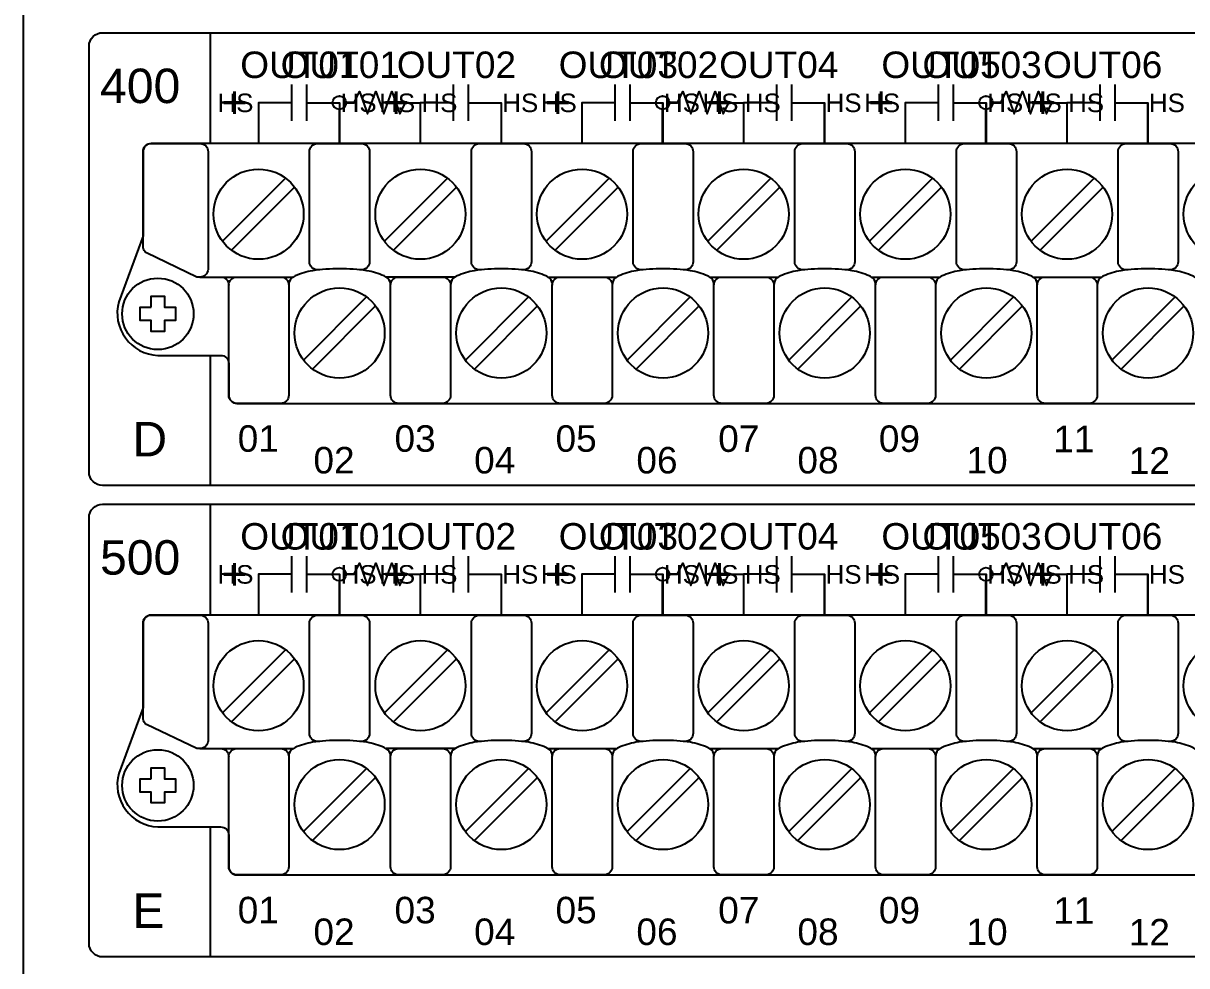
# Model space of a CAD drawing. Extents: x 1 to 47, y 1 to 34.6.
# Drawn here: x 27 to 31.318, y 7.324 to 10.821 of the extents above; entities that cross this region are included whole.
import ezdxf

# ---------------------------------------------------------------- set-up
doc = ezdxf.new("R2010")
doc.units = 0
doc.header["$MEASUREMENT"] = 0
for name, color, linetype in [('10_0______DWG_', 7, 'CONTINUOUS'), ('9_1__2___8__OPTOISOLATED_I', 7, 'CONTINUOUS'), ('9_2__7___8__OPTOISOLATED_I', 7, 'CONTINUOUS'), ('9_3__C___18__COMMON____6__', 7, 'CONTINUOUS'), ('9_4__D___18__COMMON____6__', 7, 'CONTINUOUS'), ('9_5__E___8__OPTOISOLATED_I', 7, 'CONTINUOUS'), ('9_6__4___18__COMMON____6__', 7, 'CONTINUOUS'), ('9_7__8___8__OPTOISOLATED_I', 7, 'CONTINUOUS')]:
    doc.layers.add(name, color=color, linetype=linetype)
doc.styles.add('ARIAL', font='arial.ttf')

msp = doc.modelspace()

# ---------------------------------------------------------------- linework, layer by layer
at = {"layer": '10_0______DWG_'}
for points in [[(44.25, 5.1847), (44.25, 14.8147, 0.414214), (44.16, 14.9047), (27.09, 14.9047, 0.414214), (27, 14.8147), (27, 5.1847, 0.381966), (27.08, 5.0953), (44.17, 5.0953, 0.381966)], [(27.2942, 10.7863), (43.9545, 10.7863, -0.468367), (44.0044, 10.7263), (44.0044, 9.1563, -0.414132), (43.9545, 9.1063), (27.2942, 9.1063, -0.414214), (27.2442, 9.1563), (27.2442, 10.7363, -0.414287)], [(27.7625, 9.5588), (27.7625, 9.4408, 0.414213), (27.7925, 9.4108), (32.7743, 9.4108, 0.414214), (32.8043, 9.4408), (32.8043, 9.7538), (32.8952, 9.9986, 0.480048), (32.7502, 10.1968), (32.516, 10.1968, -0.414214), (32.486, 10.2268), (32.486, 10.3449, 0.414212), (32.456, 10.3749), (32.456, 10.375), (27.4749, 10.375, 0.414215), (27.4449, 10.345), (27.445, 10.0321), (27.3541, 9.7874, 0.47859), (27.4991, 9.5888), (27.7325, 9.5888, -0.414214)], [(27.4715, 10.3748), (27.6559, 10.375, -0.414214), (27.6859, 10.345), (27.6859, 9.9079, -0.390527), (27.6559, 9.8796), (27.6436, 9.8796), (27.4577, 9.9693, -0.241986), (27.4449, 9.9892), (27.4449, 10.345, -0.422157)], [(27.7925, 9.8796), (27.9553, 9.8796, -0.414214), (27.9853, 9.8496), (27.9853, 9.4408, -0.414214), (27.9553, 9.4108), (27.7925, 9.4108, -0.414214), (27.7625, 9.4408), (27.7625, 9.8496, -0.414214)], [(28.3932, 9.8796), (28.5561, 9.8796, -0.414214), (28.5861, 9.8496), (28.5861, 9.4408, -0.414214), (28.5561, 9.4108), (28.3932, 9.4108, -0.414214), (28.3632, 9.4408), (28.3632, 9.8496, -0.414214)], [(28.9932, 9.8796), (29.1561, 9.8796, -0.414214), (29.1861, 9.8496), (29.1861, 9.4408, -0.414214), (29.1561, 9.4108), (28.9932, 9.4108, -0.414214), (28.9632, 9.4408), (28.9632, 9.8496, -0.414214)], [(29.5932, 9.8796), (29.7561, 9.8796, -0.414214), (29.7861, 9.8496), (29.7861, 9.4408, -0.414214), (29.7561, 9.4108), (29.5932, 9.4108, -0.414214), (29.5632, 9.4408), (29.5632, 9.8496, -0.414214)], [(30.1932, 9.8796), (30.3561, 9.8796, -0.414214), (30.3861, 9.8496), (30.3861, 9.4408, -0.414214), (30.3561, 9.4108), (30.1932, 9.4108, -0.414214), (30.1632, 9.4408), (30.1632, 9.8496, -0.414214)], [(30.7932, 9.8796), (30.9561, 9.8796, -0.414214), (30.9861, 9.8496), (30.9861, 9.4408, -0.414214), (30.9561, 9.4108), (30.7932, 9.4108, -0.414214), (30.7632, 9.4408), (30.7632, 9.8496, -0.414214)], [(27.2942, 9.0363), (43.9545, 9.0363, -0.468367), (44.0044, 8.9763), (44.0044, 7.4063, -0.414132), (43.9545, 7.3563), (27.2942, 7.3563, -0.414214), (27.2442, 7.4063), (27.2442, 8.9863, -0.414287)], [(27.7625, 7.8088), (27.7625, 7.6908, 0.414213), (27.7925, 7.6608), (32.7743, 7.6608, 0.414214), (32.8043, 7.6908), (32.8043, 8.0038), (32.8952, 8.2486, 0.480048), (32.7502, 8.4468), (32.516, 8.4468, -0.414214), (32.486, 8.4768), (32.486, 8.5949, 0.414212), (32.456, 8.6249), (32.456, 8.625), (27.4749, 8.625, 0.414215), (27.4449, 8.595), (27.445, 8.2821), (27.3541, 8.0374, 0.47859), (27.4991, 7.8388), (27.7325, 7.8388, -0.414214)], [(27.4715, 8.6248), (27.6559, 8.625, -0.414214), (27.6859, 8.595), (27.6859, 8.1579, -0.390527), (27.6559, 8.1296), (27.6436, 8.1296), (27.4577, 8.2193, -0.241986), (27.4449, 8.2392), (27.4449, 8.595, -0.422157)], [(27.7925, 8.1296), (27.9553, 8.1296, -0.414214), (27.9853, 8.0996), (27.9853, 7.6908, -0.414214), (27.9553, 7.6608), (27.7925, 7.6608, -0.414214), (27.7625, 7.6908), (27.7625, 8.0996, -0.414214)], [(28.3932, 8.1296), (28.5561, 8.1296, -0.414214), (28.5861, 8.0996), (28.5861, 7.6908, -0.414214), (28.5561, 7.6608), (28.3932, 7.6608, -0.414214), (28.3632, 7.6908), (28.3632, 8.0996, -0.414214)], [(28.9932, 8.1296), (29.1561, 8.1296, -0.414214), (29.1861, 8.0996), (29.1861, 7.6908, -0.414214), (29.1561, 7.6608), (28.9932, 7.6608, -0.414214), (28.9632, 7.6908), (28.9632, 8.0996, -0.414214)], [(29.5932, 8.1296), (29.7561, 8.1296, -0.414214), (29.7861, 8.0996), (29.7861, 7.6908, -0.414214), (29.7561, 7.6608), (29.5932, 7.6608, -0.414214), (29.5632, 7.6908), (29.5632, 8.0996, -0.414214)], [(30.1932, 8.1296), (30.3561, 8.1296, -0.414214), (30.3861, 8.0996), (30.3861, 7.6908, -0.414214), (30.3561, 7.6608), (30.1932, 7.6608, -0.414214), (30.1632, 7.6908), (30.1632, 8.0996, -0.414214)], [(30.7932, 8.1296), (30.9561, 8.1296, -0.414214), (30.9861, 8.0996), (30.9861, 7.6908, -0.414214), (30.9561, 7.6608), (30.7932, 7.6608, -0.414214), (30.7632, 7.6908), (30.7632, 8.0996, -0.414214)]]:
    msp.add_lwpolyline(points, format="xyb", close=True, dxfattribs=at)
for points in [[(27.6942, 10.7863), (27.6942, 10.3753)], [(27.9736, 10.2466), (27.7394, 10.0124)], [(28.5743, 10.2466), (28.3402, 10.0124)], [(29.1743, 10.2466), (28.9402, 10.0124)], [(29.7744, 10.2466), (29.5402, 10.0124)], [(30.3744, 10.2466), (30.1402, 10.0124)], [(30.9744, 10.2466), (30.7402, 10.0124)], [(28.007, 10.2132), (27.7728, 9.979)], [(28.6078, 10.2132), (28.3736, 9.979)], [(29.2078, 10.2132), (28.9736, 9.979)], [(29.8078, 10.2132), (29.5736, 9.979)], [(30.4078, 10.2132), (30.1736, 9.979)], [(31.0078, 10.2132), (30.7736, 9.979)], [(27.7325, 9.8796), (28.0018, 9.8796)], [(28.6026, 9.8796), (28.3467, 9.8796)], [(28.9475, 9.8796), (29.2026, 9.8796)], [(29.5475, 9.8796), (29.8026, 9.8796)], [(30.1475, 9.8796), (30.4026, 9.8796)], [(30.7475, 9.8796), (31.0026, 9.8796)], [(28.2742, 9.8056), (28.0401, 9.5714)], [(28.875, 9.8056), (28.6408, 9.5714)], [(29.475, 9.8056), (29.2408, 9.5714)], [(30.075, 9.8056), (29.8408, 9.5714)], [(30.675, 9.8056), (30.4408, 9.5714)], [(31.275, 9.8056), (31.0408, 9.5714)], [(28.3076, 9.7722), (28.0735, 9.538)], [(28.9084, 9.7722), (28.6742, 9.538)], [(29.5084, 9.7722), (29.2743, 9.538)], [(30.1084, 9.7722), (29.8743, 9.538)], [(30.7084, 9.7722), (30.4743, 9.538)], [(31.3084, 9.7722), (31.0743, 9.538)], [(27.6942, 9.5892), (27.6942, 9.1063)], [(27.6942, 9.0363), (27.6942, 8.6253)], [(27.9736, 8.4966), (27.7394, 8.2624)], [(28.5743, 8.4966), (28.3402, 8.2624)], [(29.1743, 8.4966), (28.9402, 8.2624)], [(29.7744, 8.4966), (29.5402, 8.2624)], [(30.3744, 8.4966), (30.1402, 8.2624)], [(30.9744, 8.4966), (30.7402, 8.2624)], [(28.007, 8.4632), (27.7728, 8.229)], [(28.6078, 8.4632), (28.3736, 8.229)], [(29.2078, 8.4632), (28.9736, 8.229)], [(29.8078, 8.4632), (29.5736, 8.229)], [(30.4078, 8.4632), (30.1736, 8.229)], [(31.0078, 8.4632), (30.7736, 8.229)], [(27.7325, 8.1296), (28.0018, 8.1296)], [(28.6026, 8.1296), (28.3467, 8.1296)], [(28.9475, 8.1296), (29.2026, 8.1296)], [(29.5475, 8.1296), (29.8026, 8.1296)], [(30.1475, 8.1296), (30.4026, 8.1296)], [(30.7475, 8.1296), (31.0026, 8.1296)], [(28.2742, 8.0556), (28.0401, 7.8214)], [(28.875, 8.0556), (28.6408, 7.8214)], [(29.475, 8.0556), (29.2408, 7.8214)], [(30.075, 8.0556), (29.8408, 7.8214)], [(30.675, 8.0556), (30.4408, 7.8214)], [(31.275, 8.0556), (31.0408, 7.8214)], [(28.3076, 8.0222), (28.0735, 7.788)], [(28.9084, 8.0222), (28.6742, 7.788)], [(29.5084, 8.0222), (29.2743, 7.788)], [(30.1084, 8.0222), (29.8743, 7.788)], [(30.7084, 8.0222), (30.4743, 7.788)], [(31.3084, 8.0222), (31.0743, 7.788)], [(27.6942, 7.8392), (27.6942, 7.3563)]]:
    msp.add_lwpolyline(points, dxfattribs=at)
for points in [[(28.1002, 9.9062), (28.0923, 9.9062, -0.414214), (28.0623, 9.9362), (28.0623, 10.345, -0.414214), (28.0923, 10.375), (28.2552, 10.375, -0.414214), (28.2852, 10.345), (28.2852, 9.9362, -0.414214), (28.2552, 9.9062), (28.2483, 9.9062)], [(28.701, 9.9062), (28.6931, 9.9062, -0.414214), (28.6631, 9.9362), (28.6631, 10.345, -0.414214), (28.6931, 10.375), (28.8559, 10.375, -0.414214), (28.8859, 10.345), (28.8859, 9.9362, -0.414214), (28.8559, 9.9062), (28.8491, 9.9062)], [(29.301, 9.9062), (29.2931, 9.9062, -0.414214), (29.2631, 9.9362), (29.2631, 10.345, -0.414214), (29.2931, 10.375), (29.4559, 10.375, -0.414214), (29.4859, 10.345), (29.4859, 9.9362, -0.414214), (29.4559, 9.9062), (29.4491, 9.9062)], [(29.901, 9.9062), (29.8931, 9.9062, -0.414214), (29.8631, 9.9362), (29.8631, 10.345, -0.414214), (29.8931, 10.375), (30.0559, 10.375, -0.414214), (30.0859, 10.345), (30.0859, 9.9362, -0.414214), (30.0559, 9.9062), (30.0491, 9.9062)], [(30.501, 9.9062), (30.4931, 9.9062, -0.414214), (30.4631, 9.9362), (30.4631, 10.345, -0.414214), (30.4931, 10.375), (30.6559, 10.375, -0.414214), (30.6859, 10.345), (30.6859, 9.9362, -0.414214), (30.6559, 9.9062), (30.6491, 9.9062)], [(31.101, 9.9062), (31.0931, 9.9062, -0.414214), (31.0631, 9.9362), (31.0631, 10.345, -0.414214), (31.0931, 10.375), (31.2559, 10.375, -0.414214), (31.2859, 10.345), (31.2859, 9.9362, -0.414214), (31.2559, 9.9062), (31.2491, 9.9062)], [(28.3632, 9.8496, 0.191033), (28.3547, 9.8735, 0.081668), (28.3391, 9.8836, 0.0591), (28.2754, 9.903, 0.034646), (28.1739, 9.91, 0.03436), (28.0732, 9.903, 0.0591), (28.0094, 9.8836, 0.081668), (27.9938, 9.8735, 0.191033), (27.9853, 9.8496)], [(28.964, 9.8496, 0.191033), (28.9555, 9.8735, 0.081668), (28.9398, 9.8836, 0.0591), (28.8761, 9.903, 0.034646), (28.7746, 9.91, 0.03436), (28.6739, 9.903, 0.0591), (28.6102, 9.8836, 0.081668), (28.5946, 9.8735, 0.191033), (28.5861, 9.8496)], [(29.564, 9.8496, 0.191033), (29.5555, 9.8735, 0.081668), (29.5399, 9.8836, 0.0591), (29.4761, 9.903, 0.034646), (29.3746, 9.91, 0.03436), (29.2739, 9.903, 0.0591), (29.2102, 9.8836, 0.081668), (29.1946, 9.8735, 0.191033), (29.1861, 9.8496)], [(30.164, 9.8496, 0.191033), (30.1555, 9.8735, 0.081668), (30.1399, 9.8836, 0.0591), (30.0761, 9.903, 0.034646), (29.9746, 9.91, 0.03436), (29.8739, 9.903, 0.0591), (29.8102, 9.8836, 0.081668), (29.7946, 9.8735, 0.191033), (29.7861, 9.8496)], [(30.764, 9.8496, 0.191033), (30.7555, 9.8735, 0.081668), (30.7399, 9.8836, 0.0591), (30.6761, 9.903, 0.034646), (30.5746, 9.91, 0.03436), (30.4739, 9.903, 0.0591), (30.4102, 9.8836, 0.081668), (30.3946, 9.8735, 0.191033), (30.3861, 9.8496)], [(31.364, 9.8496, 0.191033), (31.3555, 9.8735, 0.081668), (31.3399, 9.8836, 0.0591), (31.2761, 9.903, 0.034646), (31.1746, 9.91, 0.03436), (31.0739, 9.903, 0.0591), (31.0102, 9.8836, 0.081668), (30.9946, 9.8735, 0.191033), (30.9861, 9.8496)], [(27.6559, 9.8796), (27.7325, 9.8796, -0.414214), (27.7625, 9.8496)], [(28.1002, 8.1562), (28.0923, 8.1562, -0.414214), (28.0623, 8.1862), (28.0623, 8.595, -0.414214), (28.0923, 8.625), (28.2552, 8.625, -0.414214), (28.2852, 8.595), (28.2852, 8.1862, -0.414214), (28.2552, 8.1562), (28.2483, 8.1562)], [(28.701, 8.1562), (28.6931, 8.1562, -0.414214), (28.6631, 8.1862), (28.6631, 8.595, -0.414214), (28.6931, 8.625), (28.8559, 8.625, -0.414214), (28.8859, 8.595), (28.8859, 8.1862, -0.414214), (28.8559, 8.1562), (28.8491, 8.1562)], [(29.301, 8.1562), (29.2931, 8.1562, -0.414214), (29.2631, 8.1862), (29.2631, 8.595, -0.414214), (29.2931, 8.625), (29.4559, 8.625, -0.414214), (29.4859, 8.595), (29.4859, 8.1862, -0.414214), (29.4559, 8.1562), (29.4491, 8.1562)], [(29.901, 8.1562), (29.8931, 8.1562, -0.414214), (29.8631, 8.1862), (29.8631, 8.595, -0.414214), (29.8931, 8.625), (30.0559, 8.625, -0.414214), (30.0859, 8.595), (30.0859, 8.1862, -0.414214), (30.0559, 8.1562), (30.0491, 8.1562)], [(30.501, 8.1562), (30.4931, 8.1562, -0.414214), (30.4631, 8.1862), (30.4631, 8.595, -0.414214), (30.4931, 8.625), (30.6559, 8.625, -0.414214), (30.6859, 8.595), (30.6859, 8.1862, -0.414214), (30.6559, 8.1562), (30.6491, 8.1562)], [(31.101, 8.1562), (31.0931, 8.1562, -0.414214), (31.0631, 8.1862), (31.0631, 8.595, -0.414214), (31.0931, 8.625), (31.2559, 8.625, -0.414214), (31.2859, 8.595), (31.2859, 8.1862, -0.414214), (31.2559, 8.1562), (31.2491, 8.1562)], [(27.6559, 8.1296), (27.7325, 8.1296, -0.414214), (27.7625, 8.0996)], [(28.3632, 8.0996, 0.191033), (28.3547, 8.1234, 0.081668), (28.3391, 8.1336, 0.0591), (28.2754, 8.153, 0.034646), (28.1739, 8.16, 0.03436), (28.0732, 8.153, 0.0591), (28.0094, 8.1336, 0.081668), (27.9938, 8.1234, 0.191033), (27.9853, 8.0996)], [(28.964, 8.0996, 0.191033), (28.9555, 8.1234, 0.081668), (28.9398, 8.1336, 0.0591), (28.8761, 8.153, 0.034646), (28.7746, 8.16, 0.03436), (28.6739, 8.153, 0.0591), (28.6102, 8.1336, 0.081668), (28.5946, 8.1234, 0.191033), (28.5861, 8.0996)], [(29.564, 8.0996, 0.191033), (29.5555, 8.1234, 0.081668), (29.5399, 8.1336, 0.0591), (29.4761, 8.153, 0.034646), (29.3746, 8.16, 0.03436), (29.2739, 8.153, 0.0591), (29.2102, 8.1336, 0.081668), (29.1946, 8.1234, 0.191033), (29.1861, 8.0996)], [(30.164, 8.0996, 0.191033), (30.1555, 8.1234, 0.081668), (30.1399, 8.1336, 0.0591), (30.0761, 8.153, 0.034646), (29.9746, 8.16, 0.03436), (29.8739, 8.153, 0.0591), (29.8102, 8.1336, 0.081668), (29.7946, 8.1234, 0.191033), (29.7861, 8.0996)], [(30.764, 8.0996, 0.191033), (30.7555, 8.1234, 0.081668), (30.7399, 8.1336, 0.0591), (30.6761, 8.153, 0.034646), (30.5746, 8.16, 0.03436), (30.4739, 8.153, 0.0591), (30.4102, 8.1336, 0.081668), (30.3946, 8.1234, 0.191033), (30.3861, 8.0996)], [(31.364, 8.0996, 0.191033), (31.3555, 8.1234, 0.081668), (31.3399, 8.1336, 0.0591), (31.2761, 8.153, 0.034646), (31.1746, 8.16, 0.03436), (31.0739, 8.153, 0.0591), (31.0102, 8.1336, 0.081668), (30.9946, 8.1234, 0.191033), (30.9861, 8.0996)]]:
    msp.add_lwpolyline(points, format="xyb", dxfattribs=at)
for points in [[(27.4745, 9.7677), (27.4745, 9.808), (27.5244, 9.808), (27.5244, 9.7677), (27.5646, 9.7677), (27.5646, 9.7178), (27.5244, 9.7178), (27.5244, 9.6778), (27.4745, 9.6778), (27.4745, 9.7178), (27.4344, 9.7178), (27.4344, 9.7677)], [(27.4745, 8.0177), (27.4745, 8.058), (27.5244, 8.058), (27.5244, 8.0177), (27.5646, 8.0177), (27.5646, 7.9678), (27.5244, 7.9678), (27.5244, 7.9278), (27.4745, 7.9278), (27.4745, 7.9678), (27.4344, 7.9678), (27.4344, 8.0177)]]:
    msp.add_lwpolyline(points, close=True, dxfattribs=at)
for centre, radius in [((27.8732, 10.1128), 0.1673), ((28.474, 10.1128), 0.1673), ((29.074, 10.1128), 0.1673), ((29.674, 10.1128), 0.1673), ((30.274, 10.1128), 0.1673), ((30.874, 10.1128), 0.1673), ((31.474, 10.1128), 0.1673), ((27.4995, 9.7429), 0.1324), ((28.1739, 9.6718), 0.1673), ((28.7746, 9.6718), 0.1673), ((29.3746, 9.6718), 0.1673), ((29.9746, 9.6718), 0.1673), ((30.5746, 9.6718), 0.1673), ((31.1746, 9.6718), 0.1673), ((27.8732, 8.3628), 0.1673), ((28.474, 8.3628), 0.1673), ((29.074, 8.3628), 0.1673), ((29.674, 8.3628), 0.1673), ((30.274, 8.3628), 0.1673), ((30.874, 8.3628), 0.1673), ((31.474, 8.3628), 0.1673), ((27.4995, 7.9929), 0.1324), ((28.1739, 7.9218), 0.1673), ((28.7746, 7.9218), 0.1673), ((29.3746, 7.9218), 0.1673), ((29.9746, 7.9218), 0.1673), ((30.5746, 7.9218), 0.1673), ((31.1746, 7.9218), 0.1673)]:
    msp.add_circle(centre, radius, dxfattribs=at)
at = {"layer": '9_1__2___8__OPTOISOLATED_I'}
for points in [[(27.9953, 10.594), (27.9953, 10.459)], [(28.051, 10.594), (28.051, 10.459)], [(28.5953, 10.594), (28.5953, 10.459)], [(28.651, 10.594), (28.651, 10.459)], [(29.1953, 10.594), (29.1953, 10.459)], [(29.251, 10.594), (29.251, 10.459)], [(29.7953, 10.594), (29.7953, 10.459)], [(29.851, 10.594), (29.851, 10.459)], [(30.3953, 10.594), (30.3953, 10.459)], [(30.451, 10.594), (30.451, 10.459)], [(30.9953, 10.594), (30.9953, 10.459)], [(31.051, 10.594), (31.051, 10.459)], [(27.9953, 10.5265), (27.8732, 10.5265), (27.8732, 10.3753)], [(28.051, 10.5265), (28.1732, 10.5265), (28.1732, 10.3753)], [(28.5953, 10.5265), (28.4732, 10.5265), (28.4732, 10.3753)], [(28.651, 10.5265), (28.7732, 10.5265), (28.7732, 10.3753)], [(29.1953, 10.5265), (29.0732, 10.5265), (29.0732, 10.3753)], [(29.251, 10.5265), (29.3732, 10.5265), (29.3732, 10.3753)], [(29.7953, 10.5265), (29.6732, 10.5265), (29.6732, 10.3753)], [(29.851, 10.5265), (29.9732, 10.5265), (29.9732, 10.3753)], [(30.3953, 10.5265), (30.2732, 10.5265), (30.2732, 10.3753)], [(30.451, 10.5265), (30.5732, 10.5265), (30.5732, 10.3753)], [(30.9953, 10.5265), (30.8732, 10.5265), (30.8732, 10.3753)], [(31.051, 10.5265), (31.1732, 10.5265), (31.1732, 10.3753)], [(27.9953, 8.844), (27.9953, 8.709)], [(28.051, 8.844), (28.051, 8.709)], [(28.5953, 8.844), (28.5953, 8.709)], [(28.651, 8.844), (28.651, 8.709)], [(29.1953, 8.844), (29.1953, 8.709)], [(29.251, 8.844), (29.251, 8.709)], [(29.7953, 8.844), (29.7953, 8.709)], [(29.851, 8.844), (29.851, 8.709)], [(30.3953, 8.844), (30.3953, 8.709)], [(30.451, 8.844), (30.451, 8.709)], [(30.9953, 8.844), (30.9953, 8.709)], [(31.051, 8.844), (31.051, 8.709)], [(27.9953, 8.7765), (27.8732, 8.7765), (27.8732, 8.6253)], [(28.051, 8.7765), (28.1732, 8.7765), (28.1732, 8.6253)], [(28.5953, 8.7765), (28.4732, 8.7765), (28.4732, 8.6253)], [(28.651, 8.7765), (28.7732, 8.7765), (28.7732, 8.6253)], [(29.1953, 8.7765), (29.0732, 8.7765), (29.0732, 8.6253)], [(29.251, 8.7765), (29.3732, 8.7765), (29.3732, 8.6253)], [(29.7953, 8.7765), (29.6732, 8.7765), (29.6732, 8.6253)], [(29.851, 8.7765), (29.9732, 8.7765), (29.9732, 8.6253)], [(30.3953, 8.7765), (30.2732, 8.7765), (30.2732, 8.6253)], [(30.451, 8.7765), (30.5732, 8.7765), (30.5732, 8.6253)], [(30.9953, 8.7765), (30.8732, 8.7765), (30.8732, 8.6253)], [(31.051, 8.7765), (31.1732, 8.7765), (31.1732, 8.6253)]]:
    msp.add_lwpolyline(points, dxfattribs=at)
at = {"layer": '9_2__7___8__OPTOISOLATED_I'}
for points in [[(27.9953, 10.594), (27.9953, 10.459)], [(28.0509, 10.594), (28.0509, 10.459)], [(28.5953, 10.594), (28.5953, 10.459)], [(28.6509, 10.594), (28.6509, 10.459)], [(29.1953, 10.594), (29.1953, 10.459)], [(29.2509, 10.594), (29.2509, 10.459)], [(29.7953, 10.594), (29.7953, 10.459)], [(29.8509, 10.594), (29.8509, 10.459)], [(30.3953, 10.594), (30.3953, 10.459)], [(30.4509, 10.594), (30.4509, 10.459)], [(30.9953, 10.594), (30.9953, 10.459)], [(31.0509, 10.594), (31.0509, 10.459)], [(27.9953, 10.5265), (27.8731, 10.5265), (27.8731, 10.3753)], [(28.0509, 10.5265), (28.1731, 10.5265), (28.1731, 10.3753)], [(28.5953, 10.5265), (28.4731, 10.5265), (28.4731, 10.3753)], [(28.6509, 10.5265), (28.7731, 10.5265), (28.7731, 10.3753)], [(29.1953, 10.5265), (29.0731, 10.5265), (29.0731, 10.3753)], [(29.2509, 10.5265), (29.3731, 10.5265), (29.3731, 10.3753)], [(29.7953, 10.5265), (29.6731, 10.5265), (29.6731, 10.3753)], [(29.8509, 10.5265), (29.9731, 10.5265), (29.9731, 10.3753)], [(30.3953, 10.5265), (30.2731, 10.5265), (30.2731, 10.3753)], [(30.4509, 10.5265), (30.5731, 10.5265), (30.5731, 10.3753)], [(30.9953, 10.5265), (30.8731, 10.5265), (30.8731, 10.3753)], [(31.0509, 10.5265), (31.1731, 10.5265), (31.1731, 10.3753)], [(27.9953, 8.844), (27.9953, 8.709)], [(28.0509, 8.844), (28.0509, 8.709)], [(28.5953, 8.844), (28.5953, 8.709)], [(28.6509, 8.844), (28.6509, 8.709)], [(29.1953, 8.844), (29.1953, 8.709)], [(29.2509, 8.844), (29.2509, 8.709)], [(29.7953, 8.844), (29.7953, 8.709)], [(29.8509, 8.844), (29.8509, 8.709)], [(30.3953, 8.844), (30.3953, 8.709)], [(30.4509, 8.844), (30.4509, 8.709)], [(30.9953, 8.844), (30.9953, 8.709)], [(31.0509, 8.844), (31.0509, 8.709)], [(27.9953, 8.7765), (27.8731, 8.7765), (27.8731, 8.6253)], [(28.0509, 8.7765), (28.1731, 8.7765), (28.1731, 8.6253)], [(28.5953, 8.7765), (28.4731, 8.7765), (28.4731, 8.6253)], [(28.6509, 8.7765), (28.7731, 8.7765), (28.7731, 8.6253)], [(29.1953, 8.7765), (29.0731, 8.7765), (29.0731, 8.6253)], [(29.2509, 8.7765), (29.3731, 8.7765), (29.3731, 8.6253)], [(29.7953, 8.7765), (29.6731, 8.7765), (29.6731, 8.6253)], [(29.8509, 8.7765), (29.9731, 8.7765), (29.9731, 8.6253)], [(30.3953, 8.7765), (30.2731, 8.7765), (30.2731, 8.6253)], [(30.4509, 8.7765), (30.5731, 8.7765), (30.5731, 8.6253)], [(30.9953, 8.7765), (30.8731, 8.7765), (30.8731, 8.6253)], [(31.0509, 8.7765), (31.1731, 8.7765), (31.1731, 8.6253)]]:
    msp.add_lwpolyline(points, dxfattribs=at)
at = {"layer": '9_3__C___18__COMMON____6__'}
for points in [[(27.9953, 10.594), (27.9953, 10.459)], [(28.0509, 10.594), (28.0509, 10.459)], [(28.5953, 10.594), (28.5953, 10.459)], [(28.6509, 10.594), (28.6509, 10.459)], [(29.1953, 10.594), (29.1953, 10.459)], [(29.2509, 10.594), (29.2509, 10.459)], [(29.7953, 10.594), (29.7953, 10.459)], [(29.8509, 10.594), (29.8509, 10.459)], [(30.3953, 10.594), (30.3953, 10.459)], [(30.4509, 10.594), (30.4509, 10.459)], [(30.9953, 10.594), (30.9953, 10.459)], [(31.0509, 10.594), (31.0509, 10.459)], [(27.9953, 10.5265), (27.8731, 10.5265), (27.8731, 10.3753)], [(28.0509, 10.5265), (28.1731, 10.5265), (28.1731, 10.3753)], [(28.5953, 10.5265), (28.4731, 10.5265), (28.4731, 10.3753)], [(28.6509, 10.5265), (28.7731, 10.5265), (28.7731, 10.3753)], [(29.1953, 10.5265), (29.0731, 10.5265), (29.0731, 10.3753)], [(29.2509, 10.5265), (29.3731, 10.5265), (29.3731, 10.3753)], [(29.7953, 10.5265), (29.6731, 10.5265), (29.6731, 10.3753)], [(29.8509, 10.5265), (29.9731, 10.5265), (29.9731, 10.3753)], [(30.3953, 10.5265), (30.2731, 10.5265), (30.2731, 10.3753)], [(30.4509, 10.5265), (30.5731, 10.5265), (30.5731, 10.3753)], [(30.9953, 10.5265), (30.8731, 10.5265), (30.8731, 10.3753)], [(31.0509, 10.5265), (31.1731, 10.5265), (31.1731, 10.3753)], [(27.9953, 8.844), (27.9953, 8.709)], [(28.0509, 8.844), (28.0509, 8.709)], [(28.5953, 8.844), (28.5953, 8.709)], [(28.6509, 8.844), (28.6509, 8.709)], [(29.1953, 8.844), (29.1953, 8.709)], [(29.2509, 8.844), (29.2509, 8.709)], [(29.7953, 8.844), (29.7953, 8.709)], [(29.8509, 8.844), (29.8509, 8.709)], [(30.3953, 8.844), (30.3953, 8.709)], [(30.4509, 8.844), (30.4509, 8.709)], [(30.9953, 8.844), (30.9953, 8.709)], [(31.0509, 8.844), (31.0509, 8.709)], [(27.9953, 8.7765), (27.8731, 8.7765), (27.8731, 8.6253)], [(28.0509, 8.7765), (28.1731, 8.7765), (28.1731, 8.6253)], [(28.5953, 8.7765), (28.4731, 8.7765), (28.4731, 8.6253)], [(28.6509, 8.7765), (28.7731, 8.7765), (28.7731, 8.6253)], [(29.1953, 8.7765), (29.0731, 8.7765), (29.0731, 8.6253)], [(29.2509, 8.7765), (29.3731, 8.7765), (29.3731, 8.6253)], [(29.7953, 8.7765), (29.6731, 8.7765), (29.6731, 8.6253)], [(29.8509, 8.7765), (29.9731, 8.7765), (29.9731, 8.6253)], [(30.3953, 8.7765), (30.2731, 8.7765), (30.2731, 8.6253)], [(30.4509, 8.7765), (30.5731, 8.7765), (30.5731, 8.6253)], [(30.9953, 8.7765), (30.8731, 8.7765), (30.8731, 8.6253)], [(31.0509, 8.7765), (31.1731, 8.7765), (31.1731, 8.6253)]]:
    msp.add_lwpolyline(points, dxfattribs=at)
at = {"layer": '9_4__D___18__COMMON____6__'}
for points in [[(27.9953, 10.594), (27.9953, 10.459)], [(28.0509, 10.594), (28.0509, 10.459)], [(28.5953, 10.594), (28.5953, 10.459)], [(28.6509, 10.594), (28.6509, 10.459)], [(29.1953, 10.594), (29.1953, 10.459)], [(29.2509, 10.594), (29.2509, 10.459)], [(29.7953, 10.594), (29.7953, 10.459)], [(29.8509, 10.594), (29.8509, 10.459)], [(30.3953, 10.594), (30.3953, 10.459)], [(30.4509, 10.594), (30.4509, 10.459)], [(30.9953, 10.594), (30.9953, 10.459)], [(31.0509, 10.594), (31.0509, 10.459)], [(27.9953, 10.5265), (27.8731, 10.5265), (27.8731, 10.3753)], [(28.0509, 10.5265), (28.1731, 10.5265), (28.1731, 10.3753)], [(28.5953, 10.5265), (28.4731, 10.5265), (28.4731, 10.3753)], [(28.6509, 10.5265), (28.7731, 10.5265), (28.7731, 10.3753)], [(29.1953, 10.5265), (29.0731, 10.5265), (29.0731, 10.3753)], [(29.2509, 10.5265), (29.3731, 10.5265), (29.3731, 10.3753)], [(29.7953, 10.5265), (29.6731, 10.5265), (29.6731, 10.3753)], [(29.8509, 10.5265), (29.9731, 10.5265), (29.9731, 10.3753)], [(30.3953, 10.5265), (30.2731, 10.5265), (30.2731, 10.3753)], [(30.4509, 10.5265), (30.5731, 10.5265), (30.5731, 10.3753)], [(30.9953, 10.5265), (30.8731, 10.5265), (30.8731, 10.3753)], [(31.0509, 10.5265), (31.1731, 10.5265), (31.1731, 10.3753)], [(27.9953, 8.844), (27.9953, 8.709)], [(28.0509, 8.844), (28.0509, 8.709)], [(28.5953, 8.844), (28.5953, 8.709)], [(28.6509, 8.844), (28.6509, 8.709)], [(29.1953, 8.844), (29.1953, 8.709)], [(29.2509, 8.844), (29.2509, 8.709)], [(29.7953, 8.844), (29.7953, 8.709)], [(29.8509, 8.844), (29.8509, 8.709)], [(30.3953, 8.844), (30.3953, 8.709)], [(30.4509, 8.844), (30.4509, 8.709)], [(30.9953, 8.844), (30.9953, 8.709)], [(31.0509, 8.844), (31.0509, 8.709)], [(27.9953, 8.7765), (27.8731, 8.7765), (27.8731, 8.6253)], [(28.0509, 8.7765), (28.1731, 8.7765), (28.1731, 8.6253)], [(28.5953, 8.7765), (28.4731, 8.7765), (28.4731, 8.6253)], [(28.6509, 8.7765), (28.7731, 8.7765), (28.7731, 8.6253)], [(29.1953, 8.7765), (29.0731, 8.7765), (29.0731, 8.6253)], [(29.2509, 8.7765), (29.3731, 8.7765), (29.3731, 8.6253)], [(29.7953, 8.7765), (29.6731, 8.7765), (29.6731, 8.6253)], [(29.8509, 8.7765), (29.9731, 8.7765), (29.9731, 8.6253)], [(30.3953, 8.7765), (30.2731, 8.7765), (30.2731, 8.6253)], [(30.4509, 8.7765), (30.5731, 8.7765), (30.5731, 8.6253)], [(30.9953, 8.7765), (30.8731, 8.7765), (30.8731, 8.6253)], [(31.0509, 8.7765), (31.1731, 8.7765), (31.1731, 8.6253)]]:
    msp.add_lwpolyline(points, dxfattribs=at)
at = {"layer": '9_5__E___8__OPTOISOLATED_I'}
for points in [[(27.9953, 10.5865), (27.9953, 10.4665)], [(28.0509, 10.5865), (28.0509, 10.4665)], [(29.1953, 10.5865), (29.1953, 10.4665)], [(29.2509, 10.5865), (29.2509, 10.4665)], [(30.3953, 10.5865), (30.3953, 10.4665)], [(30.4509, 10.5865), (30.4509, 10.4665)], [(28.1981, 10.5265), (28.228, 10.5265), (28.248, 10.5677), (28.2781, 10.4852), (28.3081, 10.5677), (28.3381, 10.4852), (28.3681, 10.5677), (28.3981, 10.4852), (28.4181, 10.5265), (28.4731, 10.5265), (28.4731, 10.3753)], [(29.3981, 10.5265), (29.4281, 10.5265), (29.4481, 10.5677), (29.4781, 10.4852), (29.5081, 10.5677), (29.5381, 10.4852), (29.5681, 10.5677), (29.5982, 10.4852), (29.6182, 10.5265), (29.6731, 10.5265), (29.6731, 10.3753)], [(30.5981, 10.5265), (30.628, 10.5265), (30.648, 10.5677), (30.6781, 10.4852), (30.7081, 10.5677), (30.7381, 10.4852), (30.7681, 10.5677), (30.7981, 10.4852), (30.8181, 10.5265), (30.8731, 10.5265), (30.8731, 10.3753)], [(27.9953, 10.5265), (27.8731, 10.5265), (27.8731, 10.3753)], [(28.0509, 10.5265), (28.1481, 10.5265)], [(28.1731, 10.3753), (28.1731, 10.5015)], [(29.1953, 10.5265), (29.0731, 10.5265), (29.0731, 10.3753)], [(29.2509, 10.5265), (29.3481, 10.5265)], [(29.3731, 10.3753), (29.3731, 10.5015)], [(30.3953, 10.5265), (30.2731, 10.5265), (30.2731, 10.3753)], [(30.4509, 10.5265), (30.5481, 10.5265)], [(30.5731, 10.3753), (30.5731, 10.5015)], [(27.9953, 8.8365), (27.9953, 8.7165)], [(28.0509, 8.8365), (28.0509, 8.7165)], [(28.1981, 8.7765), (28.228, 8.7765), (28.248, 8.8177), (28.2781, 8.7352), (28.3081, 8.8177), (28.3381, 8.7352), (28.3681, 8.8177), (28.3981, 8.7352), (28.4181, 8.7765), (28.4731, 8.7765), (28.4731, 8.6253)], [(29.1953, 8.8365), (29.1953, 8.7165)], [(29.2509, 8.8365), (29.2509, 8.7165)], [(29.3981, 8.7765), (29.4281, 8.7765), (29.4481, 8.8177), (29.4781, 8.7352), (29.5081, 8.8177), (29.5381, 8.7352), (29.5681, 8.8177), (29.5982, 8.7352), (29.6182, 8.7765), (29.6731, 8.7765), (29.6731, 8.6253)], [(30.3953, 8.8365), (30.3953, 8.7165)], [(30.4509, 8.8365), (30.4509, 8.7165)], [(30.5981, 8.7765), (30.628, 8.7765), (30.648, 8.8177), (30.6781, 8.7352), (30.7081, 8.8177), (30.7381, 8.7352), (30.7681, 8.8177), (30.7981, 8.7352), (30.8181, 8.7765), (30.8731, 8.7765), (30.8731, 8.6253)], [(27.9953, 8.7765), (27.8731, 8.7765), (27.8731, 8.6253)], [(28.0509, 8.7765), (28.1481, 8.7765)], [(29.1953, 8.7765), (29.0731, 8.7765), (29.0731, 8.6253)], [(29.2509, 8.7765), (29.3481, 8.7765)], [(30.3953, 8.7765), (30.2731, 8.7765), (30.2731, 8.6253)], [(30.4509, 8.7765), (30.5481, 8.7765)], [(28.1731, 8.6253), (28.1731, 8.7515)], [(29.3731, 8.6253), (29.3731, 8.7515)], [(30.5731, 8.6253), (30.5731, 8.7515)]]:
    msp.add_lwpolyline(points, dxfattribs=at)
for centre in [(28.1731, 10.5265), (29.3731, 10.5265), (30.5731, 10.5265), (28.1731, 8.7765), (29.3731, 8.7765), (30.5731, 8.7765)]:
    msp.add_circle(centre, 0.025, dxfattribs=at)
at = {"layer": '9_6__4___18__COMMON____6__'}
for points in [[(27.9953, 10.594), (27.9953, 10.459)], [(28.051, 10.594), (28.051, 10.459)], [(28.5953, 10.594), (28.5953, 10.459)], [(28.651, 10.594), (28.651, 10.459)], [(29.1953, 10.594), (29.1953, 10.459)], [(29.251, 10.594), (29.251, 10.459)], [(29.7953, 10.594), (29.7953, 10.459)], [(29.851, 10.594), (29.851, 10.459)], [(30.3953, 10.594), (30.3953, 10.459)], [(30.451, 10.594), (30.451, 10.459)], [(30.9953, 10.594), (30.9953, 10.459)], [(31.051, 10.594), (31.051, 10.459)], [(27.9953, 10.5265), (27.8732, 10.5265), (27.8732, 10.3753)], [(28.051, 10.5265), (28.1732, 10.5265), (28.1732, 10.3753)], [(28.5953, 10.5265), (28.4732, 10.5265), (28.4732, 10.3753)], [(28.651, 10.5265), (28.7732, 10.5265), (28.7732, 10.3753)], [(29.1953, 10.5265), (29.0732, 10.5265), (29.0732, 10.3753)], [(29.251, 10.5265), (29.3732, 10.5265), (29.3732, 10.3753)], [(29.7953, 10.5265), (29.6732, 10.5265), (29.6732, 10.3753)], [(29.851, 10.5265), (29.9732, 10.5265), (29.9732, 10.3753)], [(30.3953, 10.5265), (30.2732, 10.5265), (30.2732, 10.3753)], [(30.451, 10.5265), (30.5732, 10.5265), (30.5732, 10.3753)], [(30.9953, 10.5265), (30.8732, 10.5265), (30.8732, 10.3753)], [(31.051, 10.5265), (31.1732, 10.5265), (31.1732, 10.3753)], [(27.9953, 8.844), (27.9953, 8.709)], [(28.051, 8.844), (28.051, 8.709)], [(28.5953, 8.844), (28.5953, 8.709)], [(28.651, 8.844), (28.651, 8.709)], [(29.1953, 8.844), (29.1953, 8.709)], [(29.251, 8.844), (29.251, 8.709)], [(29.7953, 8.844), (29.7953, 8.709)], [(29.851, 8.844), (29.851, 8.709)], [(30.3953, 8.844), (30.3953, 8.709)], [(30.451, 8.844), (30.451, 8.709)], [(30.9953, 8.844), (30.9953, 8.709)], [(31.051, 8.844), (31.051, 8.709)], [(27.9953, 8.7765), (27.8732, 8.7765), (27.8732, 8.6253)], [(28.051, 8.7765), (28.1732, 8.7765), (28.1732, 8.6253)], [(28.5953, 8.7765), (28.4732, 8.7765), (28.4732, 8.6253)], [(28.651, 8.7765), (28.7732, 8.7765), (28.7732, 8.6253)], [(29.1953, 8.7765), (29.0732, 8.7765), (29.0732, 8.6253)], [(29.251, 8.7765), (29.3732, 8.7765), (29.3732, 8.6253)], [(29.7953, 8.7765), (29.6732, 8.7765), (29.6732, 8.6253)], [(29.851, 8.7765), (29.9732, 8.7765), (29.9732, 8.6253)], [(30.3953, 8.7765), (30.2732, 8.7765), (30.2732, 8.6253)], [(30.451, 8.7765), (30.5732, 8.7765), (30.5732, 8.6253)], [(30.9953, 8.7765), (30.8732, 8.7765), (30.8732, 8.6253)], [(31.051, 8.7765), (31.1732, 8.7765), (31.1732, 8.6253)]]:
    msp.add_lwpolyline(points, dxfattribs=at)
at = {"layer": '9_7__8___8__OPTOISOLATED_I'}
for points in [[(27.9953, 10.5865), (27.9953, 10.4665)], [(28.0509, 10.5865), (28.0509, 10.4665)], [(29.1953, 10.5865), (29.1953, 10.4665)], [(29.2509, 10.5865), (29.2509, 10.4665)], [(30.3953, 10.5865), (30.3953, 10.4665)], [(30.4509, 10.5865), (30.4509, 10.4665)], [(28.198, 10.5265), (28.228, 10.5265), (28.248, 10.5677), (28.2781, 10.4852), (28.3081, 10.5677), (28.3381, 10.4852), (28.3681, 10.5677), (28.3981, 10.4852), (28.4181, 10.5265), (28.4731, 10.5265), (28.4731, 10.3753)], [(29.398, 10.5265), (29.4281, 10.5265), (29.4481, 10.5677), (29.4781, 10.4852), (29.5081, 10.5677), (29.5381, 10.4852), (29.5681, 10.5677), (29.5982, 10.4852), (29.6182, 10.5265), (29.6731, 10.5265), (29.6731, 10.3753)], [(30.598, 10.5265), (30.628, 10.5265), (30.648, 10.5677), (30.6781, 10.4852), (30.7081, 10.5677), (30.7381, 10.4852), (30.7681, 10.5677), (30.7981, 10.4852), (30.8181, 10.5265), (30.8731, 10.5265), (30.8731, 10.3753)], [(27.9953, 10.5265), (27.8731, 10.5265), (27.8731, 10.3753)], [(28.0509, 10.5265), (28.1482, 10.5265)], [(28.1731, 10.5016), (28.1731, 10.3753)], [(29.1953, 10.5265), (29.0731, 10.5265), (29.0731, 10.3753)], [(29.2509, 10.5265), (29.3483, 10.5265)], [(29.3731, 10.5016), (29.3731, 10.3753)], [(30.3953, 10.5265), (30.2731, 10.5265), (30.2731, 10.3753)], [(30.4509, 10.5265), (30.5482, 10.5265)], [(30.5731, 10.5016), (30.5731, 10.3753)], [(27.9953, 8.8365), (27.9953, 8.7165)], [(28.0509, 8.8365), (28.0509, 8.7165)], [(28.198, 8.7765), (28.228, 8.7765), (28.248, 8.8177), (28.2781, 8.7352), (28.3081, 8.8177), (28.3381, 8.7352), (28.3681, 8.8177), (28.3981, 8.7352), (28.4181, 8.7765), (28.4731, 8.7765), (28.4731, 8.6253)], [(29.1953, 8.8365), (29.1953, 8.7165)], [(29.2509, 8.8365), (29.2509, 8.7165)], [(29.398, 8.7765), (29.4281, 8.7765), (29.4481, 8.8177), (29.4781, 8.7352), (29.5081, 8.8177), (29.5381, 8.7352), (29.5681, 8.8177), (29.5982, 8.7352), (29.6182, 8.7765), (29.6731, 8.7765), (29.6731, 8.6253)], [(30.3953, 8.8365), (30.3953, 8.7165)], [(30.4509, 8.8365), (30.4509, 8.7165)], [(30.598, 8.7765), (30.628, 8.7765), (30.648, 8.8177), (30.6781, 8.7352), (30.7081, 8.8177), (30.7381, 8.7352), (30.7681, 8.8177), (30.7981, 8.7352), (30.8181, 8.7765), (30.8731, 8.7765), (30.8731, 8.6253)], [(27.9953, 8.7765), (27.8731, 8.7765), (27.8731, 8.6253)], [(28.0509, 8.7765), (28.1482, 8.7765)], [(29.1953, 8.7765), (29.0731, 8.7765), (29.0731, 8.6253)], [(29.2509, 8.7765), (29.3483, 8.7765)], [(30.3953, 8.7765), (30.2731, 8.7765), (30.2731, 8.6253)], [(30.4509, 8.7765), (30.5482, 8.7765)], [(28.1731, 8.7516), (28.1731, 8.6253)], [(29.3731, 8.7516), (29.3731, 8.6253)], [(30.5731, 8.7516), (30.5731, 8.6253)]]:
    msp.add_lwpolyline(points, dxfattribs=at)
for centre in [(28.1731, 10.5265), (29.3731, 10.5265), (30.5731, 10.5265), (28.1731, 8.7765), (29.3731, 8.7765), (30.5731, 8.7765)]:
    msp.add_circle(centre, 0.0249, dxfattribs=at)

# ---------------------------------------------------------------- texts
at = {"layer": '10_0______DWG_', "style": 'ARIAL'}
for s, height, p in [('400', 0.12783, (27.285, 10.5251)), ('D', 0.1278, (27.4051, 9.2142)), ('01', 0.09833, (27.7959, 9.2311)), ('03', 0.09833, (28.3779, 9.2311)), ('05', 0.09833, (28.9755, 9.2311)), ('07', 0.09833, (29.5793, 9.2306)), ('09', 0.09833, (30.1755, 9.2306)), ('11', 0.09833, (30.8231, 9.2295)), ('02', 0.09833, (28.077, 9.1506)), ('04', 0.09833, (28.6734, 9.1506)), ('06', 0.09833, (29.2755, 9.1506)), ('08', 0.09833, (29.8732, 9.1506)), ('10', 0.09833, (30.5008, 9.1506)), ('12', 0.09833, (31.1029, 9.149)), ('500', 0.12783, (27.285, 8.7751)), ('E', 0.1278, (27.4051, 7.4642)), ('01', 0.09833, (27.7959, 7.4811)), ('03', 0.09833, (28.3779, 7.4811)), ('05', 0.09833, (28.9755, 7.4811)), ('07', 0.09833, (29.5793, 7.4806)), ('09', 0.09833, (30.1755, 7.4806)), ('11', 0.09833, (30.8231, 7.4795)), ('02', 0.09833, (28.077, 7.4006)), ('04', 0.09833, (28.6734, 7.4006)), ('06', 0.09833, (29.2755, 7.4006)), ('08', 0.09833, (29.8732, 7.4006)), ('10', 0.09833, (30.5008, 7.4006)), ('12', 0.09833, (31.1029, 7.399))]:
    msp.add_text(s, height=height, dxfattribs=at).set_placement(p)
at = {"layer": '9_1__2___8__OPTOISOLATED_I', "style": 'ARIAL'}
for s, p in [('OUT01', (27.8053, 10.6181)), ('OUT02', (28.3863, 10.6181)), ('OUT03', (28.9872, 10.6181)), ('OUT04', (29.5827, 10.6181)), ('OUT05', (30.1849, 10.6181)), ('OUT06', (30.7849, 10.6181)), ('OUT01', (27.8053, 8.8681)), ('OUT02', (28.3863, 8.8681)), ('OUT03', (28.9872, 8.8681)), ('OUT04', (29.5827, 8.8681)), ('OUT05', (30.1849, 8.8681)), ('OUT06', (30.7849, 8.8681))]:
    msp.add_text(s, height=0.09833, dxfattribs=at).set_placement(p)
at = {"layer": '9_2__7___8__OPTOISOLATED_I', "style": 'ARIAL'}
for s, height, p in [('OUT01', 0.09833, (27.8053, 10.6181)), ('OUT02', 0.09833, (28.3863, 10.6181)), ('OUT03', 0.09833, (28.9872, 10.6181)), ('OUT04', 0.09833, (29.5827, 10.6181)), ('OUT05', 0.09833, (30.1848, 10.6181)), ('OUT06', 0.09833, (30.7849, 10.6181)), ('+', 0.118, (27.7361, 10.4697)), ('+', 0.118, (28.3361, 10.4697)), ('+', 0.118, (28.9361, 10.4697)), ('+', 0.118, (29.5361, 10.4697)), ('+', 0.118, (30.1361, 10.4697)), ('+', 0.118, (30.7362, 10.4697)), ('OUT01', 0.09833, (27.8053, 8.8681)), ('OUT02', 0.09833, (28.3863, 8.8681)), ('OUT03', 0.09833, (28.9872, 8.8681)), ('OUT04', 0.09833, (29.5827, 8.8681)), ('OUT05', 0.09833, (30.1848, 8.8681)), ('OUT06', 0.09833, (30.7849, 8.8681)), ('+', 0.118, (27.7361, 8.7197)), ('+', 0.118, (28.3361, 8.7197)), ('+', 0.118, (28.9361, 8.7197)), ('+', 0.118, (29.5361, 8.7197)), ('+', 0.118, (30.1361, 8.7197)), ('+', 0.118, (30.7362, 8.7197))]:
    msp.add_text(s, height=height, dxfattribs=at).set_placement(p)
at = {"layer": '9_3__C___18__COMMON____6__', "style": 'ARIAL'}
for s, height, p in [('OUT01', 0.09833, (27.8053, 10.6181)), ('OUT02', 0.09833, (28.3863, 10.6181)), ('OUT03', 0.09833, (28.9872, 10.6181)), ('OUT04', 0.09833, (29.5827, 10.6181)), ('OUT05', 0.09833, (30.1848, 10.6181)), ('OUT06', 0.09833, (30.7849, 10.6181)), ('+', 0.118, (27.7361, 10.4697)), ('HS', 0.06883, (28.1778, 10.4916)), ('+', 0.118, (28.3361, 10.4697)), ('HS', 0.06883, (28.7778, 10.4916)), ('+', 0.118, (28.9361, 10.4697)), ('HS', 0.06883, (29.3778, 10.4916)), ('+', 0.118, (29.5361, 10.4697)), ('HS', 0.06883, (29.9778, 10.4916)), ('+', 0.118, (30.1361, 10.4697)), ('HS', 0.06883, (30.5778, 10.4916)), ('+', 0.118, (30.7362, 10.4697)), ('HS', 0.06883, (31.1778, 10.4916)), ('OUT01', 0.09833, (27.8053, 8.8681)), ('OUT02', 0.09833, (28.3863, 8.8681)), ('OUT03', 0.09833, (28.9872, 8.8681)), ('OUT04', 0.09833, (29.5827, 8.8681)), ('OUT05', 0.09833, (30.1848, 8.8681)), ('OUT06', 0.09833, (30.7849, 8.8681)), ('+', 0.118, (27.7361, 8.7197)), ('HS', 0.06883, (28.1778, 8.7416)), ('+', 0.118, (28.3361, 8.7197)), ('HS', 0.06883, (28.7778, 8.7416)), ('+', 0.118, (28.9361, 8.7197)), ('HS', 0.06883, (29.3778, 8.7416)), ('+', 0.118, (29.5361, 8.7197)), ('HS', 0.06883, (29.9778, 8.7416)), ('+', 0.118, (30.1361, 8.7197)), ('HS', 0.06883, (30.5778, 8.7416)), ('+', 0.118, (30.7362, 8.7197)), ('HS', 0.06883, (31.1778, 8.7416))]:
    msp.add_text(s, height=height, dxfattribs=at).set_placement(p)
at = {"layer": '9_4__D___18__COMMON____6__', "style": 'ARIAL'}
for s, p in [('OUT01', (27.8053, 10.6181)), ('OUT02', (28.3863, 10.6181)), ('OUT03', (28.9872, 10.6181)), ('OUT04', (29.5827, 10.6181)), ('OUT05', (30.1848, 10.6181)), ('OUT06', (30.7849, 10.6181)), ('OUT01', (27.8053, 8.8681)), ('OUT02', (28.3863, 8.8681)), ('OUT03', (28.9872, 8.8681)), ('OUT04', (29.5827, 8.8681)), ('OUT05', (30.1848, 8.8681)), ('OUT06', (30.7849, 8.8681))]:
    msp.add_text(s, height=0.09833, dxfattribs=at).set_placement(p)
at = {"layer": '9_5__E___8__OPTOISOLATED_I', "style": 'ARIAL'}
for s, height, p in [('OUT01', 0.09833, (27.9552, 10.6181)), ('OUT02', 0.09833, (29.1363, 10.6181)), ('OUT03', 0.09833, (30.3372, 10.6181)), ('+', 0.118, (27.7361, 10.4697)), ('HS', 0.06883, (28.4778, 10.4916)), ('+', 0.118, (28.9361, 10.4697)), ('HS', 0.06883, (29.6778, 10.4916)), ('+', 0.118, (30.1361, 10.4697)), ('HS', 0.06883, (30.8778, 10.4916)), ('OUT01', 0.09833, (27.9552, 8.8681)), ('OUT02', 0.09833, (29.1363, 8.8681)), ('OUT03', 0.09833, (30.3372, 8.8681)), ('+', 0.118, (27.7361, 8.7197)), ('HS', 0.06883, (28.4778, 8.7416)), ('+', 0.118, (28.9361, 8.7197)), ('HS', 0.06883, (29.6778, 8.7416)), ('+', 0.118, (30.1361, 8.7197)), ('HS', 0.06883, (30.8778, 8.7416))]:
    msp.add_text(s, height=height, dxfattribs=at).set_placement(p)
at = {"layer": '9_6__4___18__COMMON____6__', "style": 'ARIAL'}
for s, height, p in [('OUT01', 0.09833, (27.8053, 10.6181)), ('OUT02', 0.09833, (28.3863, 10.6181)), ('OUT03', 0.09833, (28.9872, 10.6181)), ('OUT04', 0.09833, (29.5827, 10.6181)), ('OUT05', 0.09833, (30.1849, 10.6181)), ('OUT06', 0.09833, (30.7849, 10.6181)), ('HS', 0.06883, (27.7208, 10.4916)), ('HS', 0.06883, (28.3208, 10.4916)), ('HS', 0.06883, (28.9208, 10.4916)), ('HS', 0.06883, (29.5208, 10.4916)), ('HS', 0.06883, (30.1208, 10.4916)), ('HS', 0.06883, (30.7208, 10.4916)), ('OUT01', 0.09833, (27.8053, 8.8681)), ('OUT02', 0.09833, (28.3863, 8.8681)), ('OUT03', 0.09833, (28.9872, 8.8681)), ('OUT04', 0.09833, (29.5827, 8.8681)), ('OUT05', 0.09833, (30.1849, 8.8681)), ('OUT06', 0.09833, (30.7849, 8.8681)), ('HS', 0.06883, (27.7208, 8.7416)), ('HS', 0.06883, (28.3208, 8.7416)), ('HS', 0.06883, (28.9208, 8.7416)), ('HS', 0.06883, (29.5208, 8.7416)), ('HS', 0.06883, (30.1208, 8.7416)), ('HS', 0.06883, (30.7208, 8.7416))]:
    msp.add_text(s, height=height, dxfattribs=at).set_placement(p)
at = {"layer": '9_7__8___8__OPTOISOLATED_I', "style": 'ARIAL'}
for s, height, p in [('OUT01', 0.09833, (27.9552, 10.6181)), ('OUT02', 0.09833, (29.1363, 10.6181)), ('OUT03', 0.09833, (30.3372, 10.6181)), ('HS', 0.06883, (27.7208, 10.4916)), ('HS', 0.06883, (28.9208, 10.4916)), ('HS', 0.06883, (30.1208, 10.4916)), ('OUT01', 0.09833, (27.9552, 8.8681)), ('OUT02', 0.09833, (29.1363, 8.8681)), ('OUT03', 0.09833, (30.3372, 8.8681)), ('HS', 0.06883, (27.7208, 8.7416)), ('HS', 0.06883, (28.9208, 8.7416)), ('HS', 0.06883, (30.1208, 8.7416))]:
    msp.add_text(s, height=height, dxfattribs=at).set_placement(p)

doc.saveas('drawing.dxf')
